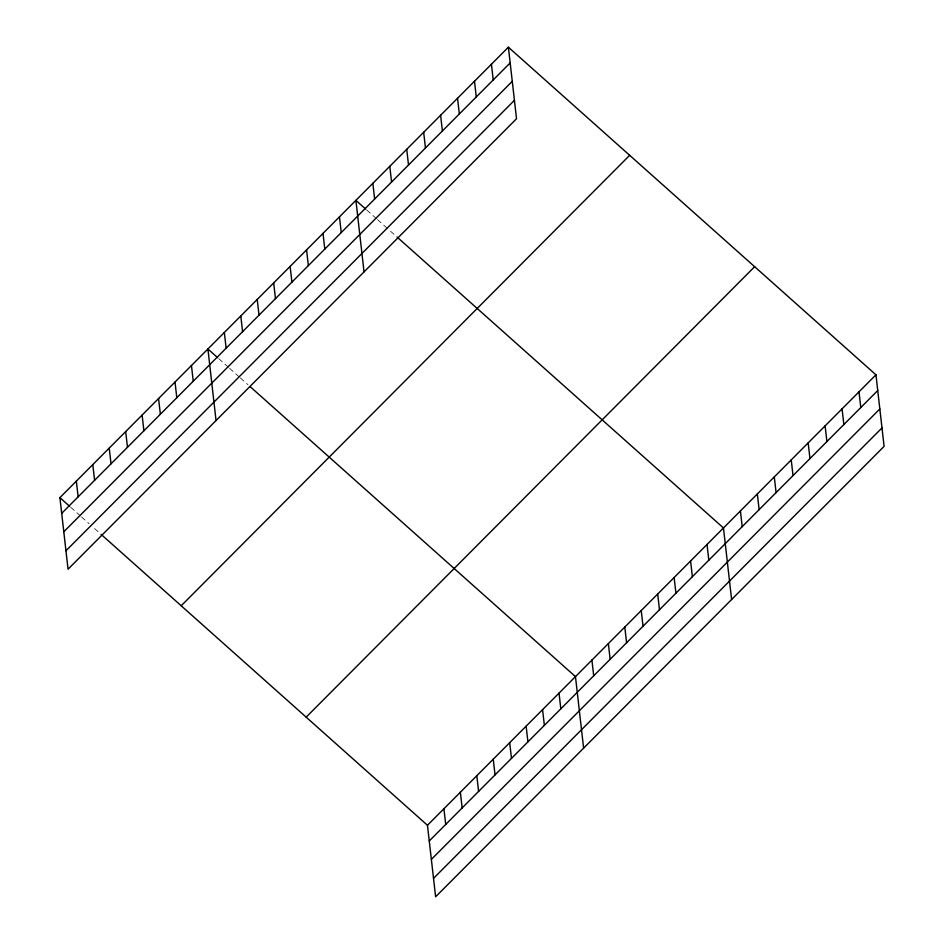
<?xml version="1.0" encoding="UTF-8"?>
<svg xmlns="http://www.w3.org/2000/svg" width="944" height="944" viewBox="0 0 944 944"><rect width="100%" height="100%" fill="white"/><g stroke="black" fill="none" stroke-linecap="round" stroke-linejoin="round"><path stroke-width="0.71" stroke-dasharray="4.72 3.54" d="M366.732 210.005L376.479 218.689M377.553 219.657L388.385 229.309M390.556 231.245L395.973 236.071M218.737 358.649L228.483 367.334M229.557 368.302L239.304 376.998M240.39 377.954L247.977 384.715M70.729 507.294L80.476 515.99M81.562 516.946L89.149 523.708M94.565 528.534L99.981 533.36"/><path stroke-width="1.42" d="M508.379 47.2L516.533 118.732L68.051 569.185L59.909 497.641L508.379 47.2L875.949 374.815L884.091 446.359L435.621 896.8L427.467 825.268L101.055 534.328M61.69 513.359L510.173 62.918M63.791 531.779L512.262 81.337M65.962 550.765L514.433 100.312M181.201 605.765L629.672 155.312M306.175 717.145L754.645 266.704M427.467 825.268L875.949 374.815M429.26 840.974L877.731 390.533M431.361 859.394L879.832 408.953M433.52 878.38L881.991 427.927M365.647 209.037L355.9 200.352L364.042 271.884M397.046 237.038L723.47 527.967L731.612 599.511M217.651 357.682L207.904 348.997L216.046 420.54M250.136 386.651L575.462 676.612L583.616 748.155M59.909 497.641L69.655 506.338M859.005 391.831L860.798 407.548M842.06 408.846L843.853 424.564M825.115 425.862L826.909 441.58M808.17 442.889L809.964 458.595M791.237 459.905L793.019 475.611M774.292 476.921L776.086 492.638M757.348 493.936L759.141 509.654M740.403 510.952L742.196 526.669M707.021 544.487L708.814 560.205M690.571 560.996L692.365 576.713M674.134 577.516L675.928 593.233M657.685 594.036L659.478 609.753M641.247 610.556L643.029 626.261M624.798 627.064L626.592 642.781M608.361 643.584L610.143 659.301M591.912 660.104L593.705 675.81M491.435 64.216L493.228 79.933M559.025 693.132L560.819 708.85M474.49 81.231L476.283 96.949M542.576 709.652L544.369 725.358M457.545 98.247L459.339 113.964M526.138 726.16L527.932 741.878M440.612 115.262L442.394 130.98M509.689 742.68L511.483 758.398M423.667 132.29L425.461 147.996M493.252 759.2L495.034 774.918M406.722 149.305L408.516 165.011M476.803 775.708L478.596 791.426M389.778 166.321L391.571 182.039M460.365 792.228L462.147 807.946M372.845 183.337L374.626 199.054M443.916 808.748L445.71 824.466M339.451 216.872L341.244 232.578M323.013 233.38L324.795 249.098M306.564 249.9L308.358 265.618M290.127 266.42L291.908 282.126M273.677 282.929L275.471 298.646M257.228 299.449L259.022 315.166M240.791 315.969L242.584 331.686M224.342 332.477L226.135 348.194M191.455 365.517L193.249 381.234M175.018 382.037L176.799 397.743M158.568 398.545L160.362 414.263M142.119 415.065L143.913 430.783M125.682 431.585L127.475 447.291M109.233 448.093L111.026 463.811M92.795 464.613L94.589 480.331M76.346 481.133L78.14 496.839"/></g></svg>
